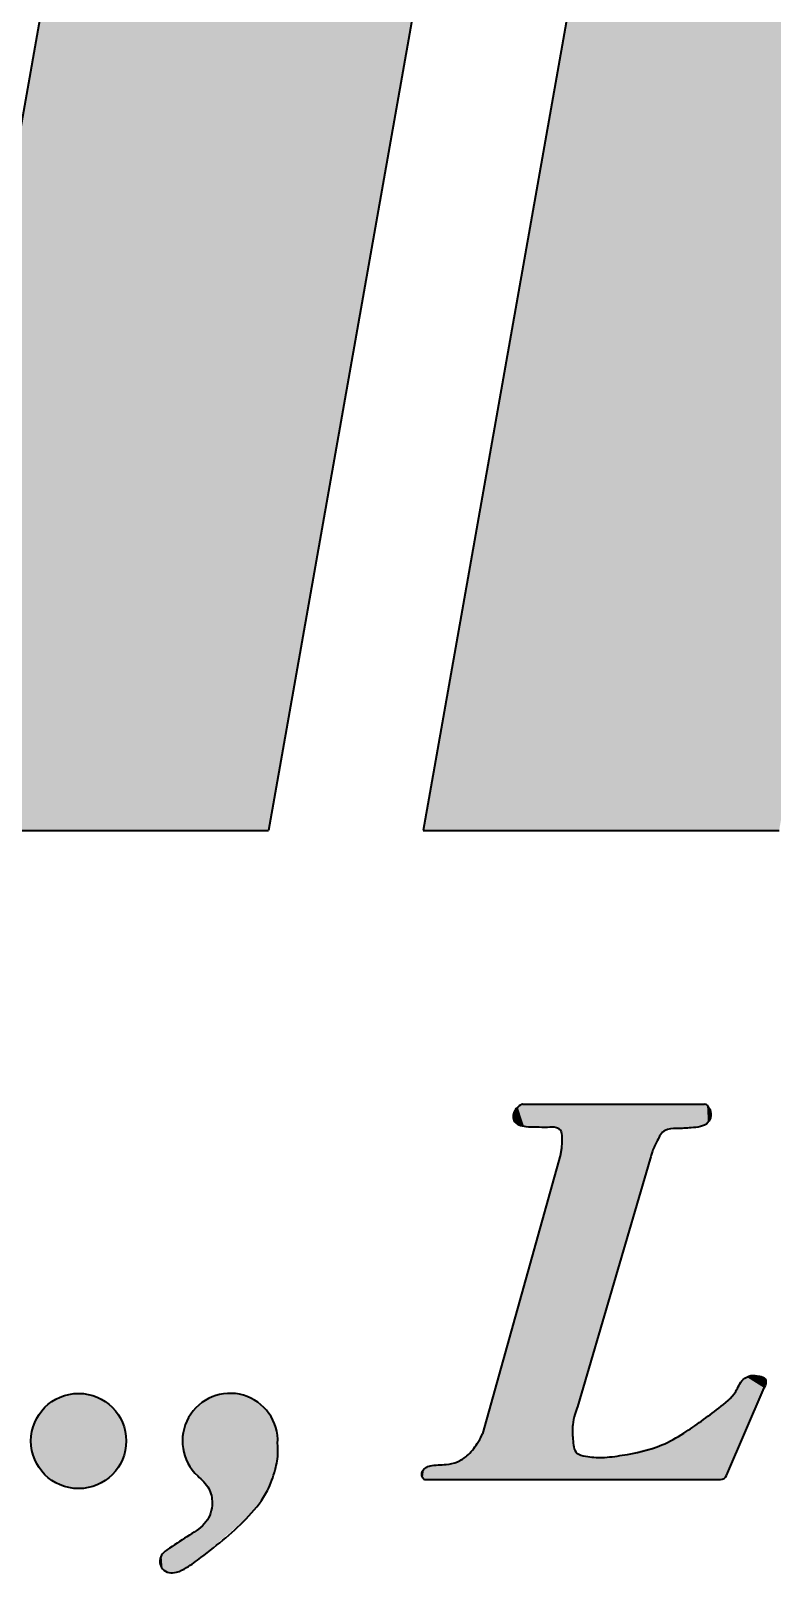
# Model space of a CAD drawing. Extents: x 23 to 417, y 3 to 294.
# Drawn here: x 319.74 to 322.42, y 39.09 to 44.66 of the extents above; entities that cross this region are included whole.
import ezdxf

# ---------------------------------------------------------------- set-up
doc = ezdxf.new("R2010")
doc.units = 0
doc.layers.get('0').update_dxf_attribs({"lineweight": 13})
doc.layers.add('6', color=7, linetype='Continuous', lineweight=13)

# ---------------------------------------------------------------- blocks, each defined once
blk = doc.blocks.new('BLOCK4429')
at = {"color": 6, "lineweight": 5}
for points in [[(322.1297, 46.9314), (322.313, 47.2359), (322.4476, 41.7745), (322.5117, 47.4199)], [(322.4476, 41.7745), (321.1617, 41.7745), (322.1297, 46.9314), (322.0036, 46.5359)]]:
    blk.add_solid(points, dxfattribs=at)
blk = doc.blocks.new('BLOCK4431')
at = {"color": 6, "lineweight": 5}
blk.add_solid([(319.2578, 41.7745), (320.2744, 47.5235), (320.6027, 41.7745), (321.6192, 47.5235)], dxfattribs=at)
blk = doc.blocks.new('BLOCK4439')
at = {"color": 6, "lineweight": 5}
for points in [[(320.3302, 39.6765), (320.347, 39.4417), (320.3614, 39.7063), (320.3869, 39.396)], [(320.3614, 39.7063), (320.3869, 39.396), (320.3989, 39.7274)], [(320.3992, 39.344), (320.3989, 39.7274), (320.3962, 39.371), (320.3869, 39.396)], [(320.5319, 39.2976), (320.4406, 39.7385), (320.3992, 39.344), (320.3989, 39.7274)], [(320.5255, 39.7287), (320.4836, 39.739), (320.5319, 39.2976), (320.4406, 39.7385)], [(320.5634, 39.7084), (320.5255, 39.7287), (320.5993, 39.3896), (320.5319, 39.2976)], [(320.5634, 39.7084), (320.5993, 39.3896), (320.5952, 39.6793)], [(320.2946, 39.5988), (320.3006, 39.5135), (320.3075, 39.6399), (320.3193, 39.4747)], [(320.3075, 39.6399), (320.3193, 39.4747), (320.3302, 39.6765), (320.347, 39.4417)], [(320.5952, 39.6793), (320.5993, 39.3896), (320.6187, 39.6432), (320.6267, 39.4638)], [(320.6187, 39.6432), (320.6267, 39.4638), (320.6325, 39.6023), (320.637, 39.5277)], [(320.3006, 39.5135), (320.2946, 39.5988), (320.2922, 39.5558)], [(320.6325, 39.6023), (320.637, 39.5277), (320.6358, 39.5594)], [(320.3173, 39.228), (320.3586, 39.1469), (320.3769, 39.2753), (320.5319, 39.2976)], [(320.3769, 39.2753), (320.5319, 39.2976), (320.3934, 39.3075), (320.3992, 39.344)], [(320.2456, 39.1809), (320.2563, 39.0914), (320.3173, 39.228), (320.2698, 39.0937)], [(320.2698, 39.0937), (320.3064, 39.1102), (320.3173, 39.228), (320.3586, 39.1469)], [(320.2133, 39.1168), (320.2113, 39.1429), (320.2102, 39.1293)], [(320.2113, 39.1429), (320.2133, 39.1168), (320.2164, 39.1554), (320.2201, 39.1058)], [(320.2164, 39.1554), (320.2201, 39.1058), (320.2293, 39.1696), (320.2303, 39.0973)], [(320.2293, 39.1696), (320.2303, 39.0973), (320.2456, 39.1809)], [(320.2303, 39.0973), (320.2427, 39.0924), (320.2456, 39.1809), (320.2563, 39.0914)]]:
    blk.add_solid(points, dxfattribs=at)
blk = doc.blocks.new('BLOCK4440')
at = {"color": 6, "lineweight": 5}
for points in [[(320.0756, 39.5021), (319.7949, 39.6897), (319.9166, 39.7401), (319.8507, 39.727)], [(320.0756, 39.5021), (319.9166, 39.7401), (320.0383, 39.6897), (319.9825, 39.727)], [(320.0756, 39.5021), (319.7445, 39.568), (319.7949, 39.6897), (319.7576, 39.6339)], [(320.0756, 39.5021), (320.0383, 39.6897), (320.0887, 39.568), (320.0756, 39.6339)], [(320.0756, 39.5021), (319.7949, 39.4463), (319.7445, 39.568), (319.7576, 39.5021)], [(320.0756, 39.5021), (319.9166, 39.3959), (319.7949, 39.4463), (319.8507, 39.409)], [(320.0756, 39.5021), (320.0383, 39.4463), (319.9166, 39.3959), (319.9825, 39.409)]]:
    blk.add_solid(points, dxfattribs=at)
blk = doc.blocks.new('BLOCK4443')
at = {"color": 6, "lineweight": 5}
for points in [[(321.4896, 40.7266), (321.4872, 40.7451), (321.4936, 40.7636), (321.4894, 40.7548)], [(321.4936, 40.7636), (321.4926, 40.7217), (321.4896, 40.7266)], [(321.5032, 40.7746), (321.5015, 40.714), (321.4936, 40.7636), (321.4926, 40.7217)], [(321.515, 40.7833), (321.526, 40.7053), (321.5032, 40.7746), (321.5015, 40.714)], [(321.515, 40.7853), (322.1871, 40.7853), (321.515, 40.7833), (321.526, 40.7053)], [(322.1871, 40.7853), (321.5714, 40.703), (321.526, 40.7053), (321.5325, 40.7042)], [(322.1871, 40.7853), (321.6436, 40.7008), (321.5714, 40.703), (321.6103, 40.7024)], [(322.1871, 40.7853), (321.6572, 40.6912), (321.6436, 40.7008), (321.6512, 40.6969)], [(322.1871, 40.7853), (321.6624, 40.6721), (321.6572, 40.6912), (321.6602, 40.6854)], [(321.6625, 40.6651), (321.6624, 40.6721), (322.0354, 40.6905), (322.1871, 40.7853)], [(322.1871, 40.7853), (322.0774, 40.697), (322.0354, 40.6905), (322.0553, 40.6961)], [(322.1871, 40.7853), (322.1466, 40.7014), (322.0774, 40.697), (322.1298, 40.7)], [(322.1466, 40.7014), (322.1871, 40.7853), (322.1781, 40.7095), (322.1871, 40.7818)], [(322.1781, 40.7095), (322.1871, 40.7818), (322.1903, 40.7187), (322.1928, 40.7739)], [(322.1903, 40.7187), (322.1928, 40.7739), (322.1973, 40.7299), (322.1994, 40.7593)], [(322.1973, 40.7299), (322.1994, 40.7593), (322.2007, 40.7431)], [(321.6625, 40.6651), (322.0354, 40.6905), (322.0129, 40.6638), (322.0266, 40.6836)], [(321.7025, 39.5746), (321.6572, 40.6031), (321.6619, 40.633), (321.6599, 40.6176)], [(321.6625, 40.6651), (321.7025, 39.5746), (321.6619, 40.633)], [(321.6625, 40.6651), (322.0129, 40.6638), (321.9899, 40.6151), (322.0072, 40.6528)], [(321.6625, 40.6651), (321.9899, 40.6151), (321.7101, 39.6643), (321.9817, 40.5876)], [(321.6625, 40.6651), (321.7101, 39.6643), (321.7025, 39.5746), (321.702, 39.6262)], [(321.7025, 39.5746), (321.7056, 39.5467), (321.6572, 40.6031), (321.3758, 39.5938)], [(321.7101, 39.6643), (321.9817, 40.5876), (321.7187, 39.6917)], [(322.3938, 39.7596), (322.3175, 39.7899), (322.3456, 39.8044), (322.3306, 39.7992)], [(322.3938, 39.7596), (322.3456, 39.8044), (322.3762, 39.8026)], [(322.3762, 39.8026), (322.3882, 39.7992), (322.3938, 39.7596), (322.3971, 39.7927)], [(322.2907, 39.7472), (322.2353, 39.4286), (322.2292, 39.6867)], [(322.2907, 39.7472), (322.2388, 39.4288), (322.2353, 39.4286), (322.2371, 39.4286)], [(322.2907, 39.7472), (322.2423, 39.4296), (322.2388, 39.4288), (322.2406, 39.4291)], [(322.2907, 39.7472), (322.2456, 39.4308), (322.2423, 39.4296), (322.244, 39.4301)], [(322.2907, 39.7472), (322.2487, 39.4326), (322.2456, 39.4308), (322.2471, 39.4316)], [(322.2907, 39.7472), (322.2514, 39.4347), (322.2487, 39.4326), (322.2501, 39.4336)], [(322.2907, 39.7472), (322.2539, 39.4372), (322.2514, 39.4347), (322.2527, 39.4359)], [(322.2907, 39.7472), (322.256, 39.4401), (322.2539, 39.4372), (322.255, 39.4386)], [(322.2907, 39.7472), (322.2576, 39.4432), (322.256, 39.4401), (322.2568, 39.4416)], [(322.3938, 39.7596), (322.2576, 39.4432), (322.3175, 39.7899), (322.2907, 39.7472)], [(322.3938, 39.7596), (322.3971, 39.7927), (322.3979, 39.77), (322.3992, 39.7878)], [(322.3979, 39.77), (322.3992, 39.7878), (322.3998, 39.7821)], [(322.2353, 39.4286), (322.1032, 39.5965), (322.2292, 39.6867)], [(321.7397, 39.5145), (321.7486, 39.5128), (321.3736, 39.5889), (321.3568, 39.5587)], [(321.3758, 39.5938), (321.7234, 39.5201), (321.3736, 39.5889), (321.7397, 39.5145)], [(321.3758, 39.5938), (321.7056, 39.5467), (321.7234, 39.5201), (321.7168, 39.5246)], [(322.2353, 39.4286), (321.8811, 39.5166), (322.1032, 39.5965), (322.0241, 39.5536)], [(322.2353, 39.4286), (321.3197, 39.5145), (321.7486, 39.5128), (321.3568, 39.5587)], [(322.2353, 39.4286), (321.7486, 39.5128), (321.8811, 39.5166), (321.8079, 39.5086)], [(321.1575, 39.4397), (321.1595, 39.4592), (321.1599, 39.4347), (321.1644, 39.4662)], [(322.2353, 39.4286), (321.1599, 39.4286), (321.1708, 39.4717), (321.1644, 39.4662)], [(321.1599, 39.4347), (321.1644, 39.4662), (321.1599, 39.4286)], [(322.2353, 39.4286), (321.1708, 39.4717), (321.2449, 39.4833), (321.1874, 39.4781)], [(322.2353, 39.4286), (321.2449, 39.4833), (321.3197, 39.5145), (321.2851, 39.4925)], [(321.1563, 39.4449), (321.1569, 39.4522), (321.1575, 39.4397), (321.1595, 39.4592)]]:
    blk.add_solid(points, dxfattribs=at)
blk = doc.blocks.new('BLOCK4464')
at = {"color": 6, "lineweight": 5}
blk.add_solid([(320.2744, 47.5235), (319.2578, 41.7745), (321.6192, 47.5235), (320.6027, 41.7745)], dxfattribs=at)
blk = doc.blocks.new('BLOCK4472')
at = {"color": 6, "lineweight": 5}
for points in [[(320.3302, 39.6765), (320.347, 39.4417), (320.3614, 39.7063), (320.3869, 39.396)], [(320.3614, 39.7063), (320.3869, 39.396), (320.3989, 39.7274)], [(320.3992, 39.344), (320.3989, 39.7274), (320.3962, 39.371), (320.3869, 39.396)], [(320.5319, 39.2976), (320.4406, 39.7385), (320.3992, 39.344), (320.3989, 39.7274)], [(320.5255, 39.7287), (320.4836, 39.739), (320.5319, 39.2976), (320.4406, 39.7385)], [(320.5634, 39.7084), (320.5255, 39.7287), (320.5993, 39.3896), (320.5319, 39.2976)], [(320.5634, 39.7084), (320.5993, 39.3896), (320.5952, 39.6793)], [(320.2946, 39.5988), (320.3006, 39.5135), (320.3075, 39.6399), (320.3193, 39.4747)], [(320.3075, 39.6399), (320.3193, 39.4747), (320.3302, 39.6765), (320.347, 39.4417)], [(320.5952, 39.6793), (320.5993, 39.3896), (320.6187, 39.6432), (320.6267, 39.4638)], [(320.6187, 39.6432), (320.6267, 39.4638), (320.6325, 39.6023), (320.637, 39.5277)], [(320.3006, 39.5135), (320.2946, 39.5988), (320.2922, 39.5558)], [(320.6325, 39.6023), (320.637, 39.5277), (320.6358, 39.5594)], [(320.3173, 39.228), (320.3586, 39.1469), (320.3769, 39.2753), (320.5319, 39.2976)], [(320.3769, 39.2753), (320.5319, 39.2976), (320.3934, 39.3075), (320.3992, 39.344)], [(320.2456, 39.1809), (320.2563, 39.0914), (320.3173, 39.228), (320.2698, 39.0937)], [(320.2698, 39.0937), (320.3064, 39.1102), (320.3173, 39.228), (320.3586, 39.1469)], [(320.2133, 39.1168), (320.2113, 39.1429), (320.2102, 39.1293)], [(320.2113, 39.1429), (320.2133, 39.1168), (320.2164, 39.1554), (320.2201, 39.1058)], [(320.2164, 39.1554), (320.2201, 39.1058), (320.2293, 39.1696), (320.2303, 39.0973)], [(320.2293, 39.1696), (320.2303, 39.0973), (320.2456, 39.1809)], [(320.2303, 39.0973), (320.2427, 39.0924), (320.2456, 39.1809), (320.2563, 39.0914)]]:
    blk.add_solid(points, dxfattribs=at)
blk = doc.blocks.new('BLOCK4473')
at = {"color": 6, "lineweight": 5}
for points in [[(320.0756, 39.5021), (319.7949, 39.6897), (319.9166, 39.7401), (319.8507, 39.727)], [(320.0756, 39.5021), (319.9166, 39.7401), (320.0383, 39.6897), (319.9825, 39.727)], [(320.0756, 39.5021), (319.7445, 39.568), (319.7949, 39.6897), (319.7576, 39.6339)], [(320.0756, 39.5021), (320.0383, 39.6897), (320.0887, 39.568), (320.0756, 39.6339)], [(320.0756, 39.5021), (319.7949, 39.4463), (319.7445, 39.568), (319.7576, 39.5021)], [(320.0756, 39.5021), (319.9166, 39.3959), (319.7949, 39.4463), (319.8507, 39.409)], [(320.0756, 39.5021), (320.0383, 39.4463), (319.9166, 39.3959), (319.9825, 39.409)]]:
    blk.add_solid(points, dxfattribs=at)
blk = doc.blocks.new('BLOCK4476')
at = {"color": 6, "lineweight": 5}
for points in [[(321.4894, 40.7548), (321.4872, 40.7451), (321.4936, 40.7636), (321.4896, 40.7266)], [(321.4896, 40.7266), (321.4926, 40.7217), (321.4936, 40.7636), (321.5015, 40.714)], [(321.4936, 40.7636), (321.5015, 40.714), (321.5032, 40.7746), (321.526, 40.7053)], [(321.5032, 40.7746), (321.526, 40.7053), (321.515, 40.7833), (321.515, 40.7853)], [(322.1871, 40.7853), (321.515, 40.7853), (321.5325, 40.7042), (321.526, 40.7053)], [(322.1871, 40.7853), (321.5325, 40.7042), (321.6103, 40.7024), (321.5714, 40.703)], [(322.1871, 40.7853), (321.6103, 40.7024), (321.6512, 40.6969), (321.6436, 40.7008)], [(322.1871, 40.7853), (321.6512, 40.6969), (321.6602, 40.6854), (321.6572, 40.6912)], [(322.1871, 40.7853), (321.6602, 40.6854), (321.6625, 40.6651), (321.6624, 40.6721)], [(322.1871, 40.7853), (321.6625, 40.6651), (322.0553, 40.6961), (322.0354, 40.6905)], [(322.1871, 40.7853), (322.0553, 40.6961), (322.1298, 40.7), (322.0774, 40.697)], [(322.1871, 40.7853), (322.1298, 40.7), (322.1781, 40.7095), (322.1466, 40.7014)], [(322.1871, 40.7853), (322.1781, 40.7095), (322.1871, 40.7818)], [(322.1903, 40.7187), (322.1871, 40.7818), (322.1781, 40.7095)], [(322.1973, 40.7299), (322.1928, 40.7739), (322.1903, 40.7187), (322.1871, 40.7818)], [(322.2007, 40.7431), (322.1994, 40.7593), (322.1973, 40.7299), (322.1928, 40.7739)], [(321.6625, 40.6651), (322.0266, 40.6836), (322.0354, 40.6905)], [(321.7025, 39.5746), (321.6625, 40.6651), (321.6599, 40.6176), (321.6619, 40.633)], [(321.6625, 40.6651), (322.0072, 40.6528), (322.0266, 40.6836), (322.0129, 40.6638)], [(321.7025, 39.5746), (321.702, 39.6262), (321.6625, 40.6651), (321.7101, 39.6643)], [(321.6625, 40.6651), (321.7101, 39.6643), (321.9817, 40.5876), (321.7187, 39.6917)], [(321.6625, 40.6651), (321.9817, 40.5876), (322.0072, 40.6528), (321.9899, 40.6151)], [(321.7025, 39.5746), (321.6599, 40.6176), (321.3758, 39.5938), (321.6572, 40.6031)], [(322.3938, 39.7596), (322.3306, 39.7992), (322.2907, 39.7472), (322.3175, 39.7899)], [(322.3938, 39.7596), (322.3762, 39.8026), (322.3306, 39.7992), (322.3456, 39.8044)], [(322.3938, 39.7596), (322.3882, 39.7992), (322.3762, 39.8026)], [(322.3979, 39.77), (322.3971, 39.7927), (322.3938, 39.7596), (322.3882, 39.7992)], [(322.2907, 39.7472), (322.2292, 39.6867), (322.2371, 39.4286), (322.2353, 39.4286)], [(322.2907, 39.7472), (322.2371, 39.4286), (322.2406, 39.4291), (322.2388, 39.4288)], [(322.2907, 39.7472), (322.2406, 39.4291), (322.244, 39.4301), (322.2423, 39.4296)], [(322.2907, 39.7472), (322.244, 39.4301), (322.2471, 39.4316), (322.2456, 39.4308)], [(322.2907, 39.7472), (322.2471, 39.4316), (322.2501, 39.4336), (322.2487, 39.4326)], [(322.2907, 39.7472), (322.2501, 39.4336), (322.2527, 39.4359), (322.2514, 39.4347)], [(322.2907, 39.7472), (322.2527, 39.4359), (322.255, 39.4386), (322.2539, 39.4372)], [(322.2907, 39.7472), (322.255, 39.4386), (322.2568, 39.4416), (322.256, 39.4401)], [(322.2907, 39.7472), (322.2568, 39.4416), (322.2576, 39.4432)], [(322.3938, 39.7596), (322.2907, 39.7472), (322.2576, 39.4432)], [(322.3998, 39.7821), (322.3992, 39.7878), (322.3979, 39.77), (322.3971, 39.7927)], [(322.2353, 39.4286), (322.2292, 39.6867), (322.0241, 39.5536), (322.1032, 39.5965)], [(321.3568, 39.5587), (321.7486, 39.5128), (321.3736, 39.5889), (321.7397, 39.5145)], [(321.3758, 39.5938), (321.3736, 39.5889), (321.7234, 39.5201), (321.7397, 39.5145)], [(321.7025, 39.5746), (321.3758, 39.5938), (321.7056, 39.5467)], [(321.3758, 39.5938), (321.7234, 39.5201), (321.7056, 39.5467), (321.7168, 39.5246)], [(322.2353, 39.4286), (321.3568, 39.5587), (321.2851, 39.4925), (321.3197, 39.5145)], [(322.2353, 39.4286), (321.8079, 39.5086), (321.3568, 39.5587), (321.7486, 39.5128)], [(322.2353, 39.4286), (322.0241, 39.5536), (321.8079, 39.5086), (321.8811, 39.5166)], [(322.2353, 39.4286), (321.1644, 39.4662), (321.1599, 39.4347), (321.1595, 39.4592)], [(321.1874, 39.4781), (321.1708, 39.4717), (322.2353, 39.4286), (321.1644, 39.4662)], [(322.2353, 39.4286), (321.2851, 39.4925), (321.1874, 39.4781), (321.2449, 39.4833)], [(321.1575, 39.4397), (321.1569, 39.4522), (321.1563, 39.4449)], [(321.1599, 39.4347), (321.1595, 39.4592), (321.1575, 39.4397), (321.1569, 39.4522)], [(322.2353, 39.4286), (321.1599, 39.4347), (321.1599, 39.4286)]]:
    blk.add_solid(points, dxfattribs=at)
blk = doc.blocks.new('BLOCK4495')
at = {"color": 6, "lineweight": 5}
for points in [[(323.1633, 45.8221), (322.5117, 47.4199), (322.4476, 41.7745), (322.313, 47.2359)], [(322.4476, 41.7745), (322.313, 47.2359), (322.1297, 46.9314)], [(322.0036, 46.5359), (321.1617, 41.7745), (322.1297, 46.9314), (322.4476, 41.7745)]]:
    blk.add_solid(points, dxfattribs=at)

msp = doc.modelspace()

# ---------------------------------------------------------------- linework, layer by layer
at = {"layer": '6', "color": 6, "lineweight": 35, "ltscale": 0.145955}
for p, q in [((320.2743, 47.5235), (319.2578, 41.7745)), ((320.2743, 47.5235), (319.2578, 41.7745)), ((321.6192, 47.5235), (320.6027, 41.7745)), ((321.6192, 47.5235), (320.6027, 41.7745))]:
    msp.add_line(p, q, dxfattribs=at)
at = {"layer": '6', "color": 6, "lineweight": 35, "ltscale": 0.120883}
msp.add_line((322.0036, 46.5359), (321.1617, 41.7745), dxfattribs=at)
msp.add_line((322.0036, 46.5359), (321.1617, 41.7745), dxfattribs=at)
at = {"layer": '6', "color": 6, "lineweight": 35, "ltscale": 0.033621}
msp.add_line((319.2578, 41.7745), (320.6027, 41.7745), dxfattribs=at)
msp.add_line((319.2578, 41.7745), (320.6027, 41.7745), dxfattribs=at)
at = {"layer": '6', "color": 6, "lineweight": 35, "ltscale": 0.032148}
msp.add_line((321.1617, 41.7745), (322.4476, 41.7745), dxfattribs=at)
msp.add_line((321.1617, 41.7745), (322.4476, 41.7745), dxfattribs=at)
at = {"layer": '6', "color": 6, "lineweight": 35, "ltscale": 0.016447}
msp.add_line((321.5203, 40.7853), (322.1782, 40.7853), dxfattribs=at)
msp.add_line((321.5203, 40.7853), (322.1782, 40.7853), dxfattribs=at)
at = {"layer": '6', "color": 6, "lineweight": 35, "ltscale": 0.026195}
msp.add_line((321.6572, 40.6031), (321.3758, 39.5938), dxfattribs=at)
msp.add_line((321.6572, 40.6031), (321.3758, 39.5938), dxfattribs=at)
at = {"layer": '6', "color": 6, "lineweight": 35, "ltscale": 0.023342}
msp.add_line((321.9817, 40.5876), (321.7187, 39.6917), dxfattribs=at)
msp.add_line((321.9817, 40.5876), (321.7187, 39.6917), dxfattribs=at)
at = {"layer": '6', "color": 6, "lineweight": 35, "ltscale": 0.008612}
msp.add_line((322.2576, 39.4432), (322.3938, 39.7596), dxfattribs=at)
msp.add_line((322.2576, 39.4432), (322.3938, 39.7596), dxfattribs=at)
at = {"layer": '6', "color": 6, "lineweight": 35, "ltscale": 0.026621}
msp.add_line((321.1705, 39.4286), (322.2353, 39.4286), dxfattribs=at)
msp.add_line((321.1705, 39.4286), (322.2353, 39.4286), dxfattribs=at)
at = {"layer": '6', "color": 6, "lineweight": 35}
msp.add_circle((319.9166, 39.568), 0.1721, dxfattribs=at)
msp.add_circle((319.9166, 39.568), 0.1721, dxfattribs=at)
for centre, radius, start, end in [((321.5214, 40.7746), 0.0108, 95.6957, 126.0242), ((321.5214, 40.7746), 0.0108, 95.6957, 126.0242), ((322.1777, 40.7711), 0.0142, 48.5459, 88.2847), ((322.1777, 40.7711), 0.0142, 48.5459, 88.2847), ((320.4639, 39.568), 0.1721, 357.1257, 587.226), ((320.4639, 39.568), 0.1721, 357.1257, 587.226), ((321.1705, 39.4407), 0.0121, 209.3424, 270), ((321.1705, 39.4407), 0.0121, 209.3424, 270), ((322.2353, 39.4528), 0.0242, 270, 336.7085), ((322.2353, 39.4528), 0.0242, 270, 336.7085)]:
    msp.add_arc(centre, radius, start, end, dxfattribs=at)
for points, knots in [([(321.515, 40.7833), (321.5068, 40.7779), (321.4887, 40.7648), (321.4814, 40.7174), (321.5308, 40.7015), (321.5711, 40.7039), (321.6083, 40.7009), (321.6386, 40.7055), (321.6622, 40.6903), (321.6625, 40.6625), (321.6629, 40.6386), (321.6601, 40.6179), (321.6582, 40.608), (321.6572, 40.6031)], [0.014875, 0.014875, 0.014875, 0.014875, 0.134855, 0.288343, 0.487992, 0.648422, 0.808792, 0.946199, 1.015233, 1.125122, 1.257211, 1.321195, 1.38204, 1.38204, 1.38204, 1.38204]), ([(321.515, 40.7833), (321.5068, 40.7779), (321.4887, 40.7648), (321.4814, 40.7174), (321.5308, 40.7015), (321.5711, 40.7039), (321.6083, 40.7009), (321.6386, 40.7055), (321.6622, 40.6903), (321.6625, 40.6625), (321.6629, 40.6386), (321.6601, 40.6179), (321.6582, 40.608), (321.6572, 40.6031)], [0.014875, 0.014875, 0.014875, 0.014875, 0.134855, 0.288343, 0.487992, 0.648422, 0.808792, 0.946199, 1.015233, 1.125122, 1.257211, 1.321195, 1.38204, 1.38204, 1.38204, 1.38204]), ([(322.1871, 40.7818), (322.1893, 40.7788), (322.1978, 40.7682), (322.2043, 40.7447), (322.187, 40.7039), (322.1311, 40.7003), (322.0823, 40.6962), (322.0296, 40.6975), (322.0077, 40.6535), (321.9902, 40.6197), (321.9842, 40.5969), (321.9817, 40.5876)], [0.023261, 0.023261, 0.023261, 0.023261, 0.060372, 0.191441, 0.301074, 0.56211, 0.778646, 0.954004, 1.147967, 1.318974, 1.437492, 1.437492, 1.437492, 1.437492]), ([(322.1871, 40.7818), (322.1893, 40.7788), (322.1978, 40.7682), (322.2043, 40.7447), (322.187, 40.7039), (322.1311, 40.7003), (322.0823, 40.6962), (322.0296, 40.6975), (322.0077, 40.6535), (321.9902, 40.6197), (321.9842, 40.5969), (321.9817, 40.5876)], [0.023261, 0.023261, 0.023261, 0.023261, 0.060372, 0.191441, 0.301074, 0.56211, 0.778646, 0.954004, 1.147967, 1.318974, 1.437492, 1.437492, 1.437492, 1.437492]), ([(321.7187, 39.6917), (321.7157, 39.6826), (321.7087, 39.6613), (321.6994, 39.6218), (321.7023, 39.5765), (321.7058, 39.5219), (321.7583, 39.5099), (321.8122, 39.5065), (321.9059, 39.5195), (322.0086, 39.5405), (322.1231, 39.6064), (322.2104, 39.6719), (322.2895, 39.7331), (322.3089, 39.7887), (322.3453, 39.8077), (322.3727, 39.8038), (322.4018, 39.7964), (322.3997, 39.7731), (322.3953, 39.763), (322.3938, 39.7596)], [0, 0, 0, 0, 0.118639, 0.279157, 0.492059, 0.706359, 0.846118, 1.091162, 1.39501, 2.004237, 2.375403, 3.014452, 3.370174, 3.577908, 3.708593, 3.834622, 3.929974, 4.023842, 4.069705, 4.069705, 4.069705, 4.069705]), ([(321.7187, 39.6917), (321.7157, 39.6826), (321.7087, 39.6613), (321.6994, 39.6218), (321.7023, 39.5765), (321.7058, 39.5219), (321.7583, 39.5099), (321.8122, 39.5065), (321.9059, 39.5195), (322.0086, 39.5405), (322.1231, 39.6064), (322.2104, 39.6719), (322.2895, 39.7331), (322.3089, 39.7887), (322.3453, 39.8077), (322.3727, 39.8038), (322.4018, 39.7964), (322.3997, 39.7731), (322.3953, 39.763), (322.3938, 39.7596)], [0, 0, 0, 0, 0.118639, 0.279157, 0.492059, 0.706359, 0.846118, 1.091162, 1.39501, 2.004237, 2.375403, 3.014452, 3.370174, 3.577908, 3.708593, 3.834622, 3.929974, 4.023842, 4.069705, 4.069705, 4.069705, 4.069705]), ([(321.1599, 39.4347), (321.1581, 39.438), (321.1547, 39.4458), (321.1588, 39.4606), (321.1702, 39.4732), (321.2004, 39.4828), (321.2394, 39.4808), (321.2861, 39.4899), (321.3257, 39.5164), (321.3537, 39.5516), (321.3696, 39.58), (321.3751, 39.5922), (321.3758, 39.5938)], [0.028818, 0.028818, 0.028818, 0.028818, 0.074271, 0.134472, 0.20404, 0.277249, 0.515619, 0.685596, 0.854489, 1.092772, 1.235264, 1.257552, 1.257552, 1.257552, 1.257552]), ([(321.1599, 39.4347), (321.1581, 39.438), (321.1547, 39.4458), (321.1588, 39.4606), (321.1702, 39.4732), (321.2004, 39.4828), (321.2394, 39.4808), (321.2861, 39.4899), (321.3257, 39.5164), (321.3537, 39.5516), (321.3696, 39.58), (321.3751, 39.5922), (321.3758, 39.5938)], [0.028818, 0.028818, 0.028818, 0.028818, 0.074271, 0.134472, 0.20404, 0.277249, 0.515619, 0.685596, 0.854489, 1.092772, 1.235264, 1.257552, 1.257552, 1.257552, 1.257552]), ([(320.347, 39.4417), (320.3622, 39.4276), (320.3907, 39.4011), (320.4047, 39.3377), (320.3833, 39.2681), (320.3132, 39.2264), (320.2598, 39.1898), (320.2151, 39.1614), (320.2073, 39.1295), (320.218, 39.1037), (320.2425, 39.0895), (320.2748, 39.0929), (320.3139, 39.1132), (320.403, 39.1799), (320.5092, 39.2649), (320.5988, 39.3768), (320.627, 39.4587), (320.6387, 39.5167), (320.6365, 39.5488), (320.6358, 39.5594)], [0, 0, 0, 0, 0.250151, 0.470518, 0.768092, 1.081983, 1.435829, 1.59567, 1.706188, 1.811545, 1.919901, 2.031689, 2.197478, 2.460574, 3.407566, 3.87771, 4.204067, 4.471204, 4.601726, 4.601726, 4.601726, 4.601726]), ([(320.347, 39.4417), (320.3622, 39.4276), (320.3907, 39.4011), (320.4047, 39.3377), (320.3833, 39.2681), (320.3132, 39.2264), (320.2598, 39.1898), (320.2151, 39.1614), (320.2073, 39.1295), (320.218, 39.1037), (320.2425, 39.0895), (320.2748, 39.0929), (320.3139, 39.1132), (320.403, 39.1799), (320.5092, 39.2649), (320.5988, 39.3768), (320.627, 39.4587), (320.6387, 39.5167), (320.6365, 39.5488), (320.6358, 39.5594)], [0, 0, 0, 0, 0.250151, 0.470518, 0.768092, 1.081983, 1.435829, 1.59567, 1.706188, 1.811545, 1.919901, 2.031689, 2.197478, 2.460574, 3.407566, 3.87771, 4.204067, 4.471204, 4.601726, 4.601726, 4.601726, 4.601726])]:
    msp.add_open_spline(points, degree=3, knots=knots, dxfattribs=at)

# ---------------------------------------------------------------- block references
at = {"lineweight": 0}
for name in ['BLOCK4429', 'BLOCK4495', 'BLOCK4431', 'BLOCK4464', 'BLOCK4443', 'BLOCK4476', 'BLOCK4440', 'BLOCK4473', 'BLOCK4439', 'BLOCK4472']:
    msp.add_blockref(name, (0, 0), dxfattribs=at)

doc.saveas('drawing.dxf')
